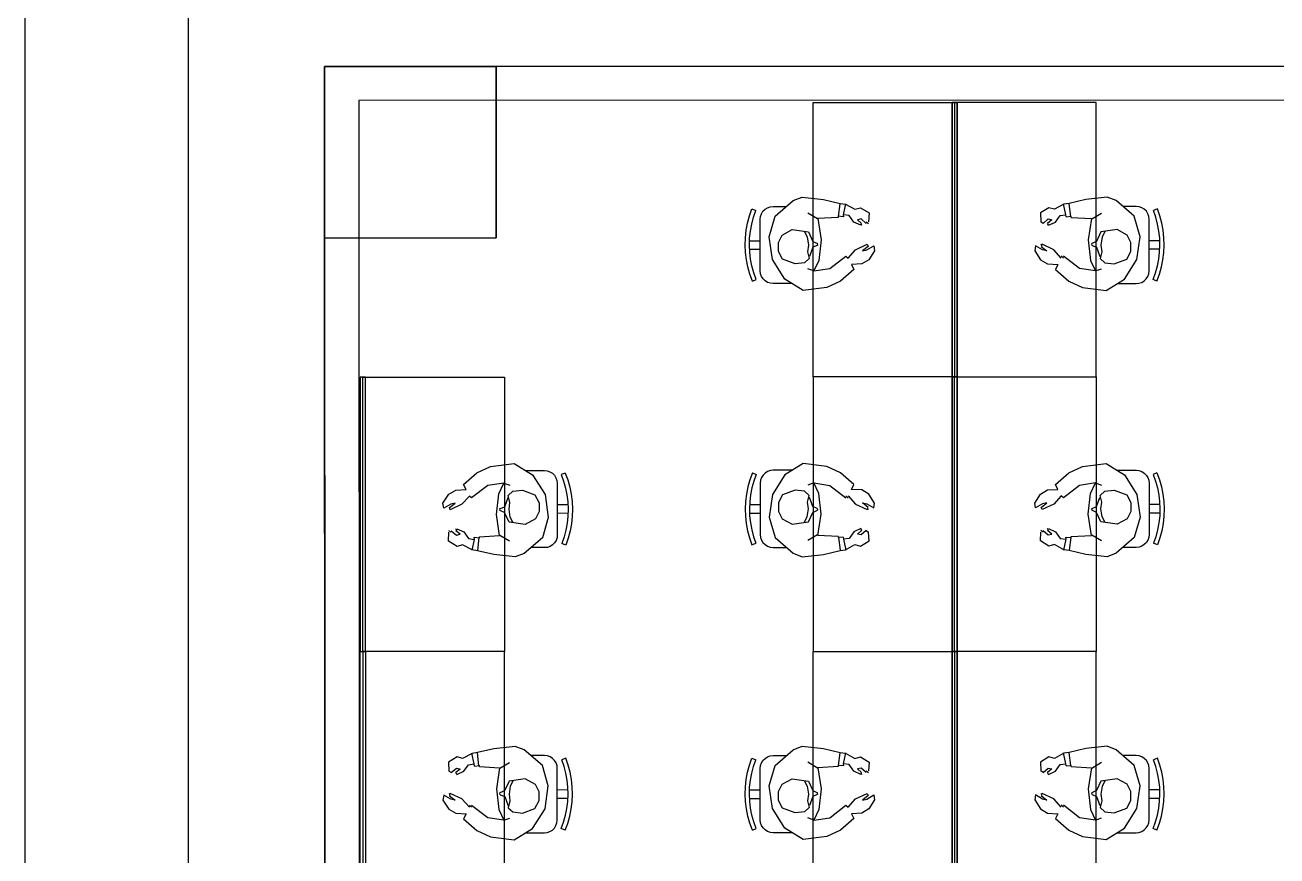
# Model space of a CAD drawing. Extents: x 0 to 23.4, y 0 to 16.5.
# Drawn here: x 0.188 to 2.102, y 11.863 to 13.134 of the extents above; entities that cross this region are included whole.
import ezdxf

# ---------------------------------------------------------------- set-up
doc = ezdxf.new("R2010")
doc.units = 0
doc.layers.get('0').update_dxf_attribs({"linetype": 'CONTINUOUS'})

msp = doc.modelspace()

# ---------------------------------------------------------------- linework, layer by layer
at = {"color": 0}
for points in [[(0.18755, 16.3479), (23.1772, 16.3479), (23.1772, 0.20622), (0.18755, 0.20622), (0.18755, 16.3479)], [(0.43766, 16.0978), (22.9271, 16.0978), (22.9271, 0.45627), (0.43766, 0.45627), (0.43766, 16.0978)], [(0.90799, 13.0709), (0.90809, 12.8085), (0.64562, 12.8083), (0.64551, 13.0708), (0.90799, 13.0709)], [(0.90799, 13.0709), (0.90809, 12.8085), (0.64562, 12.8083), (0.64551, 13.0708), (0.90799, 13.0709)], [(0.64551, 13.0708), (0.64562, 12.8083), (0.90809, 12.8085), (0.90799, 13.0709), (0.64551, 13.0708)], [(1.61307, 13.0158), (1.61307, 12.5959), (1.60519, 12.5959), (1.60519, 13.0158), (1.61307, 13.0158)], [(1.60519, 13.0158), (1.60519, 12.5959), (1.61307, 12.5959), (1.61307, 13.0158), (1.60519, 13.0158)], [(0.70806, 12.1758), (0.70806, 12.5957), (0.7002, 12.5957), (0.7002, 12.1758), (0.70806, 12.1758)], [(1.61307, 12.1759), (1.61307, 12.5959), (1.60519, 12.5959), (1.60519, 12.1759), (1.61307, 12.1759)], [(1.60519, 12.1759), (1.60519, 12.5959), (1.61307, 12.5959), (1.61307, 12.1759), (1.60519, 12.1759)], [(0.70806, 12.1758), (0.70806, 11.7559), (0.7002, 11.7559), (0.7002, 12.1758), (0.70806, 12.1758)], [(1.61307, 12.1759), (1.61307, 11.756), (1.60519, 11.756), (1.60519, 12.1759), (1.61307, 12.1759)], [(1.60519, 12.1759), (1.60519, 11.756), (1.61307, 11.756), (1.61307, 12.1759), (1.60519, 12.1759)]]:
    msp.add_lwpolyline(points, close=True, dxfattribs=at)
for points in [[(0.43766, 0.45627), (0.43766, 16.0978)], [(0.43766, 0.45627), (0.43766, 16.0978)], [(18.7535, 3.89535), (18.7494, 13.0786), (0.64551, 13.0708), (0.64947, 3.88758), (8.79889, 3.89106)], [(17.0065, 3.89464), (0.64947, 3.88758), (0.64551, 13.0708), (18.7494, 13.0786), (18.7535, 3.89535), (17.2431, 3.89469)], [(0.90799, 13.0707), (2.89735, 13.0715)], [(18.7013, 3.89535), (18.6972, 13.0263), (0.69781, 13.0186), (0.70171, 3.93983), (8.79883, 3.94336)], [(1.39258, 12.5959), (1.39258, 13.0158)], [(1.39258, 13.0158), (1.6091, 13.0158)], [(1.82563, 13.0158), (1.6091, 13.0158)], [(1.6091, 13.0158), (1.6091, 12.5959)], [(1.6091, 13.0158), (1.6091, 12.5959)], [(1.82563, 12.5959), (1.82563, 13.0158)], [(1.33442, 12.8416), (1.3623, 12.8656)], [(1.3623, 12.8656), (1.37598, 12.8709)], [(1.37598, 12.8709), (1.40864, 12.8673)], [(1.40864, 12.8673), (1.43386, 12.8614)], [(1.80963, 12.8673), (1.7844, 12.8614)], [(1.84229, 12.8709), (1.80963, 12.8673)], [(1.85596, 12.8656), (1.84229, 12.8709)], [(1.88385, 12.8416), (1.85596, 12.8656)], [(1.29975, 12.7426), (1.29584, 12.7532), (1.29281, 12.7641), (1.29058, 12.7751), (1.28923, 12.7863), (1.28874, 12.7976), (1.28906, 12.8089), (1.29031, 12.8202), (1.29237, 12.8312), (1.29525, 12.8421), (1.29899, 12.8528)], [(1.30583, 12.7451), (1.30208, 12.7552), (1.29921, 12.7656), (1.29709, 12.7762), (1.29579, 12.7869), (1.2953, 12.7976), (1.29563, 12.8084), (1.29677, 12.8191), (1.29872, 12.8298), (1.30149, 12.8402), (1.30507, 12.8503)], [(1.29899, 12.8528), (1.30507, 12.8503)], [(1.31174, 12.837), (1.31223, 12.8414), (1.31364, 12.8455), (1.31597, 12.8493), (1.31912, 12.8524), (1.32281, 12.8548), (1.32699, 12.8562), (1.33138, 12.8567)], [(1.33138, 12.8567), (1.352, 12.8568)], [(1.39958, 12.8376), (1.38471, 12.8463)], [(1.43164, 12.8413), (1.43397, 12.8609)], [(1.43386, 12.8614), (1.44211, 12.8601)], [(1.43896, 12.844), (1.44249, 12.8608)], [(1.44211, 12.8601), (1.45665, 12.8523)], [(1.45665, 12.8523), (1.46511, 12.8548)], [(1.46511, 12.8548), (1.47814, 12.8467)], [(1.47814, 12.8467), (1.47754, 12.8333)], [(1.75315, 12.8548), (1.74013, 12.8467)], [(1.74013, 12.8467), (1.74072, 12.8333)], [(1.76161, 12.8523), (1.75315, 12.8548)], [(1.77615, 12.8601), (1.76161, 12.8523)], [(1.77929, 12.844), (1.77576, 12.8608)], [(1.7844, 12.8614), (1.77615, 12.8601)], [(1.78662, 12.8413), (1.78429, 12.8609)], [(1.81868, 12.8376), (1.83356, 12.8463)], [(1.88687, 12.8567), (1.86626, 12.8568)], [(1.90653, 12.837), (1.90603, 12.8414), (1.90462, 12.8455), (1.90224, 12.8493), (1.89914, 12.8524), (1.8954, 12.8548), (1.89128, 12.8562), (1.88687, 12.8567)], [(1.91243, 12.7451), (1.91612, 12.7552), (1.91906, 12.7656), (1.92117, 12.7762), (1.92247, 12.7869), (1.92296, 12.7976), (1.92264, 12.8084), (1.9215, 12.8191), (1.91954, 12.8298), (1.91678, 12.8402), (1.91319, 12.8503)], [(1.91928, 12.8528), (1.91319, 12.8503)], [(1.91851, 12.7426), (1.92242, 12.7532), (1.92546, 12.7641), (1.92768, 12.7751), (1.92904, 12.7863), (1.92953, 12.7976), (1.92919, 12.8089), (1.92796, 12.8202), (1.92589, 12.8312), (1.92301, 12.8421), (1.91928, 12.8528)], [(1.3119, 12.7583), (1.31174, 12.837)], [(1.32568, 12.8104), (1.33442, 12.8416)], [(1.43083, 12.84), (1.39996, 12.8382)], [(1.39996, 12.8382), (1.40479, 12.8058)], [(1.43083, 12.8416), (1.43099, 12.84)], [(1.43864, 12.8408), (1.43099, 12.8416)], [(1.43864, 12.844), (1.43896, 12.8408)], [(1.44769, 12.8428), (1.43896, 12.844)], [(1.45481, 12.8328), (1.44769, 12.8428)], [(1.4655, 12.8278), (1.45481, 12.8328)], [(1.46593, 12.8375), (1.46039, 12.8362)], [(1.46039, 12.8362), (1.4669, 12.8308)], [(1.4655, 12.8308), (1.4669, 12.8278)], [(1.47385, 12.8308), (1.46593, 12.8375)], [(1.47385, 12.8333), (1.47754, 12.8308)], [(1.74442, 12.8308), (1.74072, 12.8333)], [(1.74442, 12.8308), (1.75233, 12.8375)], [(1.75786, 12.8362), (1.75131, 12.8308)], [(1.75276, 12.8278), (1.75131, 12.8308)], [(1.75233, 12.8375), (1.75786, 12.8362)], [(1.75276, 12.8278), (1.76346, 12.8328)], [(1.76346, 12.8328), (1.77056, 12.8428)], [(1.77056, 12.8428), (1.77929, 12.844)], [(1.77962, 12.8408), (1.77929, 12.844)], [(1.77962, 12.8408), (1.78728, 12.8416)], [(1.78743, 12.84), (1.78728, 12.8416)], [(1.78743, 12.84), (1.81831, 12.8382)], [(1.81831, 12.8382), (1.81347, 12.8058)], [(1.89258, 12.8104), (1.88385, 12.8416)], [(1.90636, 12.7583), (1.90653, 12.837)], [(0.64681, 10.0969), (0.64562, 12.8081)], [(1.33057, 12.7754), (1.32568, 12.8104)], [(1.33968, 12.8015), (1.34532, 12.8129)], [(1.34532, 12.8129), (1.36084, 12.8212)], [(1.36084, 12.8212), (1.38563, 12.8177)], [(1.37972, 12.8176), (1.38373, 12.81)], [(1.38373, 12.81), (1.38542, 12.7977)], [(1.38563, 12.8177), (1.39247, 12.803)], [(1.83257, 12.8177), (1.82579, 12.803)], [(1.85742, 12.8212), (1.83257, 12.8177)], [(1.83453, 12.81), (1.83279, 12.7977)], [(1.83854, 12.8176), (1.83453, 12.81)], [(1.87294, 12.8129), (1.85742, 12.8212)], [(1.87858, 12.8015), (1.87294, 12.8129)], [(1.88769, 12.7754), (1.89258, 12.8104)], [(1.2953, 12.8042), (1.31179, 12.8043)], [(1.2953, 12.7911), (1.31179, 12.7911)], [(1.33968, 12.788), (1.33968, 12.8015)], [(1.38542, 12.7977), (1.38412, 12.7874)], [(1.39208, 12.7943), (1.38699, 12.7801)], [(1.39908, 12.7969), (1.39208, 12.7943)], [(1.39247, 12.803), (1.39947, 12.7998)], [(1.39908, 12.7998), (1.39947, 12.7969)], [(1.40479, 12.8058), (1.40142, 12.7742)], [(1.44629, 12.7777), (1.45768, 12.7904)], [(1.45768, 12.7904), (1.47537, 12.7988)], [(1.47672, 12.7954), (1.4681, 12.7886)], [(1.4681, 12.7886), (1.47472, 12.7902)], [(1.47472, 12.7902), (1.48551, 12.7963)], [(1.47537, 12.7988), (1.47672, 12.7954)], [(1.48671, 12.7888), (1.47775, 12.7751)], [(1.48551, 12.7963), (1.48671, 12.7888)], [(1.73275, 12.7963), (1.73156, 12.7888)], [(1.73156, 12.7888), (1.7405, 12.7751)], [(1.74354, 12.7902), (1.73275, 12.7963)], [(1.74289, 12.7954), (1.74154, 12.7988)], [(1.74154, 12.7954), (1.75011, 12.7886)], [(1.76058, 12.7904), (1.74289, 12.7988)], [(1.75011, 12.7886), (1.74354, 12.7902)], [(1.77197, 12.7777), (1.76058, 12.7904)], [(1.81347, 12.8058), (1.81685, 12.7742)], [(1.82579, 12.803), (1.81879, 12.7998)], [(1.81917, 12.7969), (1.81879, 12.7998)], [(1.81917, 12.7969), (1.82617, 12.7943)], [(1.82617, 12.7943), (1.83128, 12.7801)], [(1.83279, 12.7977), (1.8341, 12.7874)], [(1.87858, 12.788), (1.87858, 12.8015)], [(1.92296, 12.7911), (1.90642, 12.7911)], [(1.92296, 12.8042), (1.90647, 12.8043)], [(1.34966, 12.7455), (1.33057, 12.7754)], [(1.34592, 12.7762), (1.33968, 12.788)], [(1.36507, 12.7689), (1.34592, 12.7762)], [(1.37961, 12.7706), (1.36507, 12.7689)], [(1.38683, 12.777), (1.37961, 12.7706)], [(1.38412, 12.7874), (1.38683, 12.777)], [(1.40142, 12.7742), (1.39372, 12.7581)], [(1.41813, 12.7617), (1.44293, 12.7807)], [(1.44293, 12.7807), (1.44629, 12.7777)], [(1.47775, 12.7751), (1.46696, 12.7687)], [(1.7405, 12.7751), (1.75131, 12.7687)], [(1.77533, 12.7777), (1.77197, 12.7807)], [(1.80012, 12.7617), (1.77533, 12.7807)], [(1.81685, 12.7742), (1.82454, 12.7581)], [(1.8341, 12.7874), (1.83143, 12.777)], [(1.83143, 12.777), (1.83865, 12.7706)], [(1.83865, 12.7706), (1.85319, 12.7689)], [(1.85319, 12.7689), (1.87235, 12.7762)], [(1.8686, 12.7455), (1.88769, 12.7754)], [(1.87235, 12.7762), (1.87858, 12.788)], [(1.3316, 12.7386), (1.32726, 12.7391), (1.32308, 12.7406), (1.31934, 12.7429), (1.31619, 12.746), (1.31386, 12.7497), (1.31239, 12.7538), (1.3119, 12.7583)], [(1.39372, 12.7581), (1.38449, 12.7612)], [(1.39372, 12.7581), (1.41813, 12.7617)], [(1.45514, 12.7601), (1.43463, 12.7425)], [(1.46696, 12.7687), (1.45122, 12.7677)], [(1.45122, 12.7677), (1.45514, 12.7601)], [(1.75131, 12.7687), (1.76704, 12.7677)], [(1.76704, 12.7677), (1.76313, 12.7601)], [(1.76313, 12.7601), (1.78364, 12.7425)], [(1.82454, 12.7581), (1.80012, 12.7617)], [(1.82454, 12.7581), (1.83376, 12.7612)], [(1.88667, 12.7386), (1.891, 12.7391), (1.89518, 12.7406), (1.89893, 12.7429), (1.90207, 12.746), (1.9044, 12.7497), (1.90588, 12.7538), (1.90636, 12.7583)], [(1.29975, 12.7426), (1.30583, 12.7451)], [(1.36057, 12.7387), (1.3316, 12.7386)], [(1.3776, 12.7281), (1.34966, 12.7455)], [(1.41374, 12.7328), (1.3776, 12.7281)], [(1.43463, 12.7425), (1.41374, 12.7328)], [(1.78364, 12.7425), (1.80447, 12.7328)], [(1.80447, 12.7328), (1.84065, 12.7281)], [(1.84065, 12.7281), (1.8686, 12.7455)], [(1.85764, 12.7387), (1.88667, 12.7386)], [(1.91851, 12.7426), (1.91243, 12.7451)], [(0.70416, 12.1758), (0.70416, 12.5957)], [(0.70416, 12.5957), (0.92068, 12.5957)], [(0.70806, 12.5957), (0.70416, 12.5957)], [(0.92068, 12.5957), (0.92068, 12.1758)], [(1.39258, 12.5959), (1.39258, 12.1759)], [(1.6091, 12.5959), (1.39258, 12.5959)], [(1.6091, 12.5959), (1.39258, 12.5959)], [(1.60519, 12.5959), (1.6091, 12.5959)], [(1.60519, 12.5959), (1.6091, 12.5959)], [(1.6091, 12.1759), (1.6091, 12.5959)], [(1.6091, 12.5959), (1.82563, 12.5959)], [(1.61307, 12.5959), (1.6091, 12.5959)], [(1.6091, 12.1759), (1.6091, 12.5959)], [(1.6091, 12.5959), (1.82563, 12.5959)], [(1.61307, 12.5959), (1.6091, 12.5959)], [(1.82563, 12.5959), (1.82563, 12.1759)], [(0.89952, 12.4588), (0.93571, 12.4635)], [(0.93571, 12.4635), (0.9636, 12.4461)], [(1.3776, 12.4637), (1.34966, 12.4463)], [(1.41374, 12.459), (1.3776, 12.4637)], [(1.80447, 12.459), (1.84065, 12.4637)], [(1.84065, 12.4637), (1.8686, 12.4463)], [(0.85813, 12.4315), (0.87864, 12.4491)], [(0.87864, 12.4491), (0.89952, 12.4588)], [(0.95269, 12.4529), (0.98166, 12.453)], [(0.9636, 12.4461), (0.98269, 12.4161)], [(0.98166, 12.453), (0.98606, 12.4525), (0.99018, 12.451), (0.99392, 12.4487), (0.99707, 12.4456), (0.9994, 12.4418), (1.00087, 12.4377), (1.00136, 12.4333)], [(1.01351, 12.4489), (1.00749, 12.4465)], [(1.00749, 12.4465), (1.01118, 12.4364), (1.01405, 12.4259), (1.01617, 12.4154), (1.01747, 12.4047), (1.01796, 12.3939), (1.01763, 12.3831), (1.01649, 12.3724), (1.01454, 12.3618), (1.01177, 12.3514), (1.00819, 12.3413)], [(1.01351, 12.4489), (1.01742, 12.4384), (1.02045, 12.4275), (1.02268, 12.4164), (1.02403, 12.4052), (1.02452, 12.3939), (1.0242, 12.3827), (1.02295, 12.3714), (1.02094, 12.3603), (1.01801, 12.3494), (1.01432, 12.3388)], [(1.29975, 12.4492), (1.29584, 12.4385), (1.29281, 12.4277), (1.29058, 12.4166), (1.28923, 12.4054), (1.28874, 12.3942), (1.28906, 12.3829), (1.29031, 12.3716), (1.29237, 12.3606), (1.29525, 12.3497), (1.29899, 12.339)], [(1.30583, 12.4467), (1.30208, 12.4366), (1.29921, 12.4262), (1.29709, 12.4156), (1.29579, 12.4049), (1.2953, 12.3942), (1.29563, 12.3834), (1.29677, 12.3727), (1.29872, 12.362), (1.30149, 12.3516), (1.30507, 12.3415)], [(1.29975, 12.4492), (1.30583, 12.4467)], [(1.3316, 12.4532), (1.32726, 12.4527), (1.32308, 12.4512), (1.31934, 12.4489), (1.31619, 12.4458), (1.31386, 12.4421), (1.31239, 12.4379), (1.3119, 12.4335)], [(1.34966, 12.4463), (1.33057, 12.4163)], [(1.36057, 12.4531), (1.3316, 12.4532)], [(1.43463, 12.4493), (1.41374, 12.459)], [(1.45514, 12.4316), (1.43463, 12.4493)], [(1.76313, 12.4316), (1.78364, 12.4493)], [(1.78364, 12.4493), (1.80447, 12.459)], [(1.85764, 12.4531), (1.88667, 12.4532)], [(1.8686, 12.4463), (1.88769, 12.4163)], [(1.88667, 12.4532), (1.891, 12.4527), (1.89518, 12.4512), (1.89893, 12.4489), (1.90207, 12.4458), (1.9044, 12.4421), (1.90588, 12.4379), (1.90636, 12.4335)], [(1.91851, 12.4492), (1.91243, 12.4467)], [(1.91243, 12.4467), (1.91612, 12.4366), (1.91906, 12.4262), (1.92117, 12.4156), (1.92247, 12.4049), (1.92296, 12.3942), (1.92264, 12.3834), (1.9215, 12.3727), (1.91954, 12.362), (1.91678, 12.3516), (1.91319, 12.3415)], [(1.91851, 12.4492), (1.92242, 12.4385), (1.92546, 12.4277), (1.92768, 12.4166), (1.92904, 12.4054), (1.92953, 12.3942), (1.92919, 12.3829), (1.92796, 12.3716), (1.92589, 12.3606), (1.92301, 12.3497), (1.91928, 12.339)], [(0.86203, 12.4238), (0.85813, 12.4315)], [(0.89513, 12.4299), (0.87033, 12.4109)], [(0.91954, 12.4335), (0.89513, 12.4299)], [(0.91184, 12.4173), (0.91954, 12.4335)], [(0.91954, 12.4335), (0.92876, 12.4303)], [(1.00136, 12.4333), (1.00152, 12.3546)], [(1.3119, 12.4335), (1.31174, 12.3548)], [(1.39372, 12.4337), (1.38449, 12.4306)], [(1.39372, 12.4337), (1.41813, 12.4301)], [(1.40142, 12.4175), (1.39372, 12.4337)], [(1.41813, 12.4301), (1.44293, 12.4111)], [(1.45122, 12.424), (1.45514, 12.4316)], [(1.76704, 12.424), (1.76313, 12.4316)], [(1.80012, 12.4301), (1.77533, 12.4111)], [(1.82454, 12.4337), (1.80012, 12.4301)], [(1.81685, 12.4175), (1.82454, 12.4337)], [(1.82454, 12.4337), (1.83376, 12.4306)], [(1.90636, 12.4335), (1.90653, 12.3548)], [(0.82655, 12.4027), (0.8355, 12.4165)], [(0.8355, 12.4165), (0.8463, 12.4229)], [(0.8463, 12.4229), (0.86203, 12.4238)], [(0.86697, 12.4138), (0.85558, 12.4012)], [(0.87033, 12.4109), (0.86697, 12.4138)], [(0.90848, 12.3857), (0.91184, 12.4173)], [(0.92117, 12.3973), (0.92627, 12.4115)], [(0.92643, 12.4146), (0.93365, 12.421)], [(0.92914, 12.4041), (0.92643, 12.4146)], [(0.93365, 12.421), (0.94819, 12.4226)], [(0.94819, 12.4226), (0.96734, 12.4154)], [(0.96734, 12.4154), (0.97358, 12.4035)], [(0.98269, 12.4161), (0.98758, 12.3811)], [(1.33057, 12.4163), (1.32568, 12.3813)], [(1.34592, 12.4156), (1.33968, 12.4037)], [(1.36507, 12.4228), (1.34592, 12.4156)], [(1.37961, 12.4212), (1.36507, 12.4228)], [(1.38683, 12.4148), (1.37961, 12.4212)], [(1.38412, 12.4043), (1.38683, 12.4148)], [(1.39208, 12.3975), (1.38699, 12.4117)], [(1.40479, 12.3859), (1.40142, 12.4175)], [(1.44293, 12.4141), (1.44629, 12.4111)], [(1.44629, 12.4141), (1.45768, 12.4013)], [(1.46696, 12.4231), (1.45122, 12.424)], [(1.47775, 12.4167), (1.46696, 12.4231)], [(1.48671, 12.4029), (1.47775, 12.4167)], [(1.73156, 12.4029), (1.7405, 12.4167)], [(1.7405, 12.4167), (1.75131, 12.4231)], [(1.75131, 12.4231), (1.76704, 12.424)], [(1.77197, 12.4141), (1.76058, 12.4013)], [(1.77533, 12.4111), (1.77197, 12.4141)], [(1.81347, 12.3859), (1.81685, 12.4175)], [(1.82617, 12.3975), (1.83128, 12.4117)], [(1.83143, 12.4148), (1.83865, 12.4212)], [(1.8341, 12.4043), (1.83143, 12.4148)], [(1.83865, 12.4212), (1.85319, 12.4228)], [(1.85319, 12.4228), (1.87235, 12.4156)], [(1.87235, 12.4156), (1.87858, 12.4037)], [(1.88769, 12.4163), (1.89258, 12.3813)], [(0.82775, 12.3952), (0.82655, 12.4027)], [(0.83854, 12.4014), (0.82775, 12.3952)], [(0.83654, 12.3962), (0.84516, 12.4029)], [(0.83789, 12.3928), (0.83654, 12.3962)], [(0.85558, 12.4012), (0.83789, 12.3928)], [(0.84516, 12.4029), (0.83854, 12.4014)], [(0.91417, 12.3918), (0.91379, 12.3946)], [(0.92079, 12.3886), (0.91379, 12.3918)], [(0.91417, 12.3946), (0.92117, 12.3973)], [(0.92763, 12.3739), (0.92079, 12.3886)], [(0.92784, 12.3939), (0.92914, 12.4041)], [(0.92958, 12.3816), (0.92784, 12.3939)], [(0.97358, 12.3901), (0.96794, 12.3787)], [(0.97358, 12.4035), (0.97358, 12.3901)], [(1.01796, 12.4005), (1.00147, 12.4004)], [(1.01801, 12.3874), (1.00147, 12.3873)], [(1.2953, 12.4007), (1.31179, 12.4007)], [(1.2953, 12.3876), (1.31179, 12.3875)], [(1.33968, 12.4037), (1.33968, 12.3903)], [(1.33968, 12.3903), (1.34532, 12.3788)], [(1.38373, 12.3818), (1.38542, 12.3941)], [(1.38542, 12.3941), (1.38412, 12.4043)], [(1.38563, 12.3741), (1.39247, 12.3888)], [(1.39908, 12.3948), (1.39208, 12.3975)], [(1.39247, 12.3888), (1.39947, 12.392)], [(1.39908, 12.3948), (1.39947, 12.392)], [(1.45768, 12.4013), (1.47537, 12.393)], [(1.4681, 12.4032), (1.47472, 12.4016)], [(1.47672, 12.3964), (1.4681, 12.4032)], [(1.47472, 12.4016), (1.48551, 12.3955)], [(1.47537, 12.3964), (1.47672, 12.393)], [(1.48551, 12.3955), (1.48671, 12.4029)], [(1.73275, 12.3955), (1.73156, 12.4029)], [(1.74354, 12.4016), (1.73275, 12.3955)], [(1.74154, 12.3964), (1.75011, 12.4032)], [(1.74289, 12.393), (1.74154, 12.3964)], [(1.76058, 12.4013), (1.74289, 12.393)], [(1.75011, 12.4032), (1.74354, 12.4016)], [(1.81917, 12.392), (1.81879, 12.3948)], [(1.82579, 12.3888), (1.81879, 12.392)], [(1.81917, 12.3948), (1.82617, 12.3975)], [(1.83257, 12.3741), (1.82579, 12.3888)], [(1.83279, 12.3941), (1.8341, 12.4043)], [(1.83453, 12.3818), (1.83279, 12.3941)], [(1.87858, 12.3903), (1.87294, 12.3788)], [(1.87858, 12.4037), (1.87858, 12.3903)], [(1.92296, 12.4007), (1.90642, 12.4007)], [(1.92296, 12.3876), (1.90647, 12.3875)], [(0.9133, 12.3533), (0.90848, 12.3857)], [(0.95242, 12.3704), (0.92763, 12.3739)], [(0.93354, 12.374), (0.92958, 12.3816)], [(0.96794, 12.3787), (0.95242, 12.3704)], [(0.98758, 12.3811), (0.97884, 12.3499)], [(1.32568, 12.3813), (1.33442, 12.3501)], [(1.34532, 12.3788), (1.36084, 12.3706)], [(1.36084, 12.3706), (1.38563, 12.3741)], [(1.37972, 12.3742), (1.38373, 12.3818)], [(1.39996, 12.3536), (1.40479, 12.3859)], [(1.81831, 12.3536), (1.81347, 12.3859)], [(1.85742, 12.3706), (1.83257, 12.3741)], [(1.83854, 12.3742), (1.83453, 12.3818)], [(1.87294, 12.3788), (1.85742, 12.3706)], [(1.89258, 12.3813), (1.88385, 12.3501)], [(0.83512, 12.3449), (0.83578, 12.3583)], [(0.83941, 12.3583), (0.83578, 12.3607)], [(0.83941, 12.3607), (0.84733, 12.3541)], [(0.84776, 12.3607), (0.84635, 12.3637)], [(0.85286, 12.3554), (0.84635, 12.3607)], [(0.84733, 12.3541), (0.85286, 12.3554)], [(0.84776, 12.3637), (0.85845, 12.3588)], [(0.85845, 12.3588), (0.86556, 12.3487)], [(0.86556, 12.3487), (0.87429, 12.3475)], [(0.87462, 12.3475), (0.87429, 12.3508)], [(0.87462, 12.3508), (0.88227, 12.3499)], [(0.88162, 12.3503), (0.87929, 12.3307)], [(0.88243, 12.3499), (0.88227, 12.3516)], [(0.88243, 12.3516), (0.9133, 12.3533)], [(0.91368, 12.354), (0.92855, 12.3453)], [(0.97884, 12.3499), (0.95096, 12.326)], [(1.00152, 12.3546), (1.00103, 12.3502), (0.99962, 12.346), (0.99729, 12.3423), (0.99414, 12.3392), (0.99045, 12.3368), (0.98627, 12.3353), (0.98188, 12.3348)], [(1.31174, 12.3548), (1.31223, 12.3504), (1.31364, 12.3462), (1.31597, 12.3425), (1.31912, 12.3394), (1.32281, 12.337), (1.32699, 12.3356), (1.33138, 12.3351)], [(1.33442, 12.3501), (1.3623, 12.3262)], [(1.39958, 12.3542), (1.38471, 12.3455)], [(1.43083, 12.3518), (1.39996, 12.3536)], [(1.43083, 12.3518), (1.43099, 12.3502)], [(1.43864, 12.351), (1.43099, 12.3502)], [(1.43164, 12.3505), (1.43397, 12.3308)], [(1.43864, 12.351), (1.43896, 12.3478)], [(1.44769, 12.3489), (1.43896, 12.3478)], [(1.45481, 12.359), (1.44769, 12.3489)], [(1.4655, 12.3639), (1.45481, 12.359)], [(1.46039, 12.3556), (1.4669, 12.3609)], [(1.46593, 12.3543), (1.46039, 12.3556)], [(1.4655, 12.3639), (1.4669, 12.3609)], [(1.47385, 12.3609), (1.46593, 12.3543)], [(1.47385, 12.3609), (1.47754, 12.3585)], [(1.47814, 12.3451), (1.47754, 12.3585)], [(1.74013, 12.3451), (1.74072, 12.3585)], [(1.74442, 12.3585), (1.74072, 12.3609)], [(1.74442, 12.3609), (1.75233, 12.3543)], [(1.75276, 12.3609), (1.75131, 12.3639)], [(1.75786, 12.3556), (1.75131, 12.3609)], [(1.75233, 12.3543), (1.75786, 12.3556)], [(1.75276, 12.3639), (1.76346, 12.359)], [(1.76346, 12.359), (1.77056, 12.3489)], [(1.77056, 12.3489), (1.77929, 12.3478)], [(1.77962, 12.3478), (1.77929, 12.351)], [(1.77962, 12.351), (1.78728, 12.3502)], [(1.78662, 12.3505), (1.78429, 12.3308)], [(1.78743, 12.3502), (1.78728, 12.3518)], [(1.78743, 12.3518), (1.81831, 12.3536)], [(1.81868, 12.3542), (1.83356, 12.3455)], [(1.88385, 12.3501), (1.85596, 12.3262)], [(1.90653, 12.3548), (1.90603, 12.3504), (1.90462, 12.3462), (1.90224, 12.3425), (1.89914, 12.3394), (1.8954, 12.337), (1.89128, 12.3356), (1.88687, 12.3351)], [(0.84814, 12.3367), (0.83512, 12.3449)], [(0.85661, 12.3393), (0.84814, 12.3367)], [(0.87115, 12.3314), (0.85661, 12.3393)], [(0.87429, 12.3475), (0.87077, 12.3308)], [(0.87939, 12.3301), (0.87115, 12.3314)], [(0.90462, 12.3243), (0.87939, 12.3301)], [(0.98188, 12.3348), (0.96126, 12.3348)], [(1.01432, 12.3388), (1.00819, 12.3413)], [(1.29899, 12.339), (1.30507, 12.3415)], [(1.33138, 12.3351), (1.352, 12.335)], [(1.40864, 12.3245), (1.43386, 12.3303)], [(1.43386, 12.3303), (1.44211, 12.3317)], [(1.43896, 12.3478), (1.44249, 12.331)], [(1.44211, 12.3317), (1.45665, 12.3394)], [(1.45665, 12.3394), (1.46511, 12.337)], [(1.46511, 12.337), (1.47814, 12.3451)], [(1.75315, 12.337), (1.74013, 12.3451)], [(1.76161, 12.3394), (1.75315, 12.337)], [(1.77615, 12.3317), (1.76161, 12.3394)], [(1.77929, 12.3478), (1.77576, 12.331)], [(1.7844, 12.3303), (1.77615, 12.3317)], [(1.80963, 12.3245), (1.7844, 12.3303)], [(1.88687, 12.3351), (1.86626, 12.335)], [(1.91928, 12.339), (1.91319, 12.3415)], [(0.93728, 12.3207), (0.90462, 12.3243)], [(0.95096, 12.326), (0.93728, 12.3207)], [(1.3623, 12.3262), (1.37598, 12.3209)], [(1.37598, 12.3209), (1.40864, 12.3245)], [(1.84229, 12.3209), (1.80963, 12.3245)], [(1.85596, 12.3262), (1.84229, 12.3209)], [(0.92068, 12.1758), (0.70416, 12.1758)], [(0.70416, 12.1758), (0.70416, 11.7559)], [(0.92068, 12.1758), (0.70416, 12.1758)], [(0.92068, 11.7559), (0.92068, 12.1758)], [(1.39258, 11.756), (1.39258, 12.1759)], [(1.39258, 12.1759), (1.6091, 12.1759)], [(1.39258, 12.1759), (1.6091, 12.1759)], [(1.82563, 12.1759), (1.6091, 12.1759)], [(1.6091, 12.1759), (1.6091, 11.756)], [(1.82563, 12.1759), (1.6091, 12.1759)], [(1.6091, 12.1759), (1.6091, 11.756)], [(1.82563, 11.756), (1.82563, 12.1759)], [(0.90462, 12.0272), (0.87939, 12.0214)], [(0.93728, 12.0308), (0.90462, 12.0272)], [(0.95096, 12.0256), (0.93728, 12.0308)], [(0.97884, 12.0016), (0.95096, 12.0256)], [(1.33442, 12.0018), (1.3623, 12.0258)], [(1.3623, 12.0258), (1.37598, 12.031)], [(1.37598, 12.031), (1.40864, 12.0275)], [(1.40864, 12.0275), (1.43386, 12.0216)], [(1.80963, 12.0275), (1.7844, 12.0216)], [(1.84229, 12.031), (1.80963, 12.0275)], [(1.85596, 12.0258), (1.84229, 12.031)], [(1.88385, 12.0018), (1.85596, 12.0258)], [(0.84814, 12.0148), (0.83512, 12.0066)], [(0.83512, 12.0066), (0.83578, 11.9932)], [(0.85661, 12.0123), (0.84814, 12.0148)], [(0.87115, 12.0201), (0.85661, 12.0123)], [(0.86556, 12.0028), (0.87429, 12.004)], [(0.87429, 12.004), (0.87077, 12.0207)], [(0.87939, 12.0214), (0.87115, 12.0201)], [(0.87462, 12.0007), (0.87429, 12.004)], [(0.88162, 12.0012), (0.87929, 12.0209)], [(0.91368, 11.9975), (0.92855, 12.0062)], [(0.98188, 12.0167), (0.96126, 12.0167)], [(1.00152, 11.9969), (1.00103, 12.0013), (0.99962, 12.0055), (0.99729, 12.0092), (0.99414, 12.0123), (0.99045, 12.0147), (0.98627, 12.0162), (0.98188, 12.0167)], [(1.00749, 11.9051), (1.01118, 11.9152), (1.01405, 11.9256), (1.01617, 11.9361), (1.01747, 11.9468), (1.01796, 11.9576), (1.01763, 11.9684), (1.01649, 11.9791), (1.01454, 11.9897), (1.01177, 12.0001), (1.00819, 12.0102)], [(1.01432, 12.0128), (1.00819, 12.0102)], [(1.01351, 11.9026), (1.01742, 11.9131), (1.02045, 11.924), (1.02268, 11.9351), (1.02403, 11.9463), (1.02452, 11.9576), (1.0242, 11.9689), (1.02295, 11.9801), (1.02094, 11.9912), (1.01801, 12.0021), (1.01432, 12.0128)], [(1.29975, 11.9028), (1.29584, 11.9134), (1.29281, 11.9242), (1.29058, 11.9353), (1.28923, 11.9465), (1.28874, 11.9578), (1.28906, 11.9691), (1.29031, 11.9803), (1.29237, 11.9914), (1.29525, 12.0023), (1.29899, 12.0129)], [(1.30583, 11.9052), (1.30208, 11.9154), (1.29921, 11.9257), (1.29709, 11.9363), (1.29579, 11.947), (1.2953, 11.9578), (1.29563, 11.9686), (1.29677, 11.9793), (1.29872, 11.9899), (1.30149, 12.0003), (1.30507, 12.0105)], [(1.29899, 12.0129), (1.30507, 12.0105)], [(1.31174, 11.9971), (1.31223, 12.0015), (1.31364, 12.0057), (1.31597, 12.0094), (1.31912, 12.0125), (1.32281, 12.0149), (1.32699, 12.0163), (1.33138, 12.0169)], [(1.33138, 12.0169), (1.352, 12.0169)], [(1.39958, 11.9977), (1.38471, 12.0065)], [(1.43164, 12.0014), (1.43397, 12.0211)], [(1.43386, 12.0216), (1.44211, 12.0203)], [(1.43864, 12.0042), (1.43896, 12.0009)], [(1.43896, 12.0042), (1.44249, 12.0209)], [(1.44769, 12.003), (1.43896, 12.0042)], [(1.44211, 12.0203), (1.45665, 12.0125)], [(1.45665, 12.0125), (1.46511, 12.015)], [(1.46511, 12.015), (1.47814, 12.0068)], [(1.47814, 12.0068), (1.47754, 11.9934)], [(1.75315, 12.015), (1.74013, 12.0068)], [(1.74013, 12.0068), (1.74072, 11.9934)], [(1.76161, 12.0125), (1.75315, 12.015)], [(1.77615, 12.0203), (1.76161, 12.0125)], [(1.77056, 12.003), (1.77929, 12.0042)], [(1.77929, 12.0042), (1.77576, 12.0209)], [(1.7844, 12.0216), (1.77615, 12.0203)], [(1.77962, 12.0009), (1.77929, 12.0042)], [(1.78662, 12.0014), (1.78429, 12.0211)], [(1.81868, 11.9977), (1.83356, 12.0065)], [(1.88687, 12.0169), (1.86626, 12.0169)], [(1.90653, 11.9971), (1.90603, 12.0015), (1.90462, 12.0057), (1.90224, 12.0094), (1.89914, 12.0125), (1.8954, 12.0149), (1.89128, 12.0163), (1.88687, 12.0169)], [(1.91243, 11.9052), (1.91612, 11.9154), (1.91906, 11.9257), (1.92117, 11.9363), (1.92247, 11.947), (1.92296, 11.9578), (1.92264, 11.9686), (1.9215, 11.9793), (1.91954, 11.9899), (1.91678, 12.0003), (1.91319, 12.0105)], [(1.91928, 12.0129), (1.91319, 12.0105)], [(1.91851, 11.9028), (1.92242, 11.9134), (1.92546, 11.9242), (1.92768, 11.9353), (1.92904, 11.9465), (1.92953, 11.9578), (1.92919, 11.9691), (1.92796, 11.9803), (1.92589, 11.9914), (1.92301, 12.0023), (1.91928, 12.0129)], [(0.83941, 11.9908), (0.83578, 11.9932)], [(0.83941, 11.9908), (0.84733, 11.9974)], [(0.85286, 11.9962), (0.84635, 11.9908)], [(0.84776, 11.9878), (0.84635, 11.9908)], [(0.84733, 11.9974), (0.85286, 11.9962)], [(0.84776, 11.9878), (0.85845, 11.9927)], [(0.85845, 11.9927), (0.86556, 12.0028)], [(0.87462, 12.0007), (0.88227, 12.0016)], [(0.88243, 11.9999), (0.88227, 12.0016)], [(0.88243, 11.9999), (0.9133, 11.9982)], [(0.9133, 11.9982), (0.90848, 11.9658)], [(0.98758, 11.9704), (0.97884, 12.0016)], [(1.00136, 11.9182), (1.00152, 11.9969)], [(1.3119, 11.9184), (1.31174, 11.9971)], [(1.32568, 11.9706), (1.33442, 12.0018)], [(1.43083, 12.0002), (1.39996, 11.9983)], [(1.39996, 11.9983), (1.40479, 11.966)], [(1.43083, 12.0018), (1.43099, 12.0002)], [(1.43864, 12.0009), (1.43099, 12.0018)], [(1.45481, 11.9929), (1.44769, 12.003)], [(1.4655, 11.988), (1.45481, 11.9929)], [(1.46593, 11.9976), (1.46039, 11.9964)], [(1.46039, 11.9964), (1.4669, 11.9909)], [(1.4655, 11.9909), (1.4669, 11.988)], [(1.47385, 11.9909), (1.46593, 11.9976)], [(1.47385, 11.9934), (1.47754, 11.9909)], [(1.74442, 11.9909), (1.74072, 11.9934)], [(1.74442, 11.9909), (1.75233, 11.9976)], [(1.75786, 11.9964), (1.75131, 11.9909)], [(1.75276, 11.988), (1.75131, 11.9909)], [(1.75233, 11.9976), (1.75786, 11.9964)], [(1.75276, 11.988), (1.76346, 11.9929)], [(1.76346, 11.9929), (1.77056, 12.003)], [(1.77962, 12.0009), (1.78728, 12.0018)], [(1.78743, 12.0002), (1.78728, 12.0018)], [(1.78743, 12.0002), (1.81831, 11.9983)], [(1.81831, 11.9983), (1.81347, 11.966)], [(1.89258, 11.9706), (1.88385, 12.0018)], [(1.90636, 11.9184), (1.90653, 11.9971)], [(0.90848, 11.9658), (0.91184, 11.9342)], [(0.92763, 11.9776), (0.92079, 11.9629)], [(0.95242, 11.9812), (0.92763, 11.9776)], [(0.92958, 11.9699), (0.92784, 11.9576)], [(0.93354, 11.9775), (0.92958, 11.9699)], [(0.96794, 11.9728), (0.95242, 11.9812)], [(0.97358, 11.9614), (0.96794, 11.9728)], [(0.98269, 11.9354), (0.98758, 11.9704)], [(1.33057, 11.9356), (1.32568, 11.9706)], [(1.33968, 11.9616), (1.34532, 11.973)], [(1.34532, 11.973), (1.36084, 11.9813)], [(1.36084, 11.9813), (1.38563, 11.9778)], [(1.37972, 11.9777), (1.38373, 11.9702)], [(1.38373, 11.9702), (1.38542, 11.9578)], [(1.38563, 11.9778), (1.39247, 11.9632)], [(1.40479, 11.966), (1.40142, 11.9344)], [(1.81347, 11.966), (1.81685, 11.9344)], [(1.83257, 11.9778), (1.82579, 11.9632)], [(1.85742, 11.9813), (1.83257, 11.9778)], [(1.83453, 11.9702), (1.83279, 11.9578)], [(1.83854, 11.9777), (1.83453, 11.9702)], [(1.87294, 11.973), (1.85742, 11.9813)], [(1.87858, 11.9616), (1.87294, 11.973)], [(1.88769, 11.9356), (1.89258, 11.9706)], [(0.82775, 11.9563), (0.82655, 11.9488)], [(0.82655, 11.9488), (0.8355, 11.935)], [(0.83854, 11.9501), (0.82775, 11.9563)], [(0.83789, 11.9553), (0.83654, 11.9587)], [(0.83654, 11.9553), (0.84516, 11.9486)], [(0.85558, 11.9504), (0.83789, 11.9587)], [(0.84516, 11.9486), (0.83854, 11.9501)], [(0.86697, 11.9377), (0.85558, 11.9504)], [(0.92079, 11.9629), (0.91379, 11.9597)], [(0.91417, 11.9569), (0.91379, 11.9597)], [(0.91417, 11.9569), (0.92117, 11.9542)], [(0.92117, 11.9542), (0.92627, 11.94)], [(0.92914, 11.9474), (0.92643, 11.937)], [(0.92784, 11.9576), (0.92914, 11.9474)], [(0.96734, 11.9361), (0.97358, 11.948)], [(0.97358, 11.948), (0.97358, 11.9614)], [(1.01801, 11.9641), (1.00147, 11.9642)], [(1.01796, 11.951), (1.00147, 11.9511)], [(1.2953, 11.9644), (1.31179, 11.9644)], [(1.2953, 11.9512), (1.31179, 11.9513)], [(1.33968, 11.9482), (1.33968, 11.9616)], [(1.34592, 11.9363), (1.33968, 11.9482)], [(1.38542, 11.9578), (1.38412, 11.9476)], [(1.38412, 11.9476), (1.38683, 11.9372)], [(1.39208, 11.9544), (1.38699, 11.9402)], [(1.39908, 11.9571), (1.39208, 11.9544)], [(1.39247, 11.9632), (1.39947, 11.96)], [(1.39908, 11.96), (1.39947, 11.9571)], [(1.44629, 11.9379), (1.45768, 11.9506)], [(1.45768, 11.9506), (1.47537, 11.9589)], [(1.47672, 11.9555), (1.4681, 11.9488)], [(1.4681, 11.9488), (1.47472, 11.9503)], [(1.47472, 11.9503), (1.48551, 11.9565)], [(1.47537, 11.9589), (1.47672, 11.9555)], [(1.48671, 11.949), (1.47775, 11.9352)], [(1.48551, 11.9565), (1.48671, 11.949)], [(1.73275, 11.9565), (1.73156, 11.949)], [(1.73156, 11.949), (1.7405, 11.9352)], [(1.74354, 11.9503), (1.73275, 11.9565)], [(1.74289, 11.9555), (1.74154, 11.9589)], [(1.74154, 11.9555), (1.75011, 11.9488)], [(1.76058, 11.9506), (1.74289, 11.9589)], [(1.75011, 11.9488), (1.74354, 11.9503)], [(1.77197, 11.9379), (1.76058, 11.9506)], [(1.82579, 11.9632), (1.81879, 11.96)], [(1.81917, 11.9571), (1.81879, 11.96)], [(1.81917, 11.9571), (1.82617, 11.9544)], [(1.82617, 11.9544), (1.83128, 11.9402)], [(1.8341, 11.9476), (1.83143, 11.9372)], [(1.83279, 11.9578), (1.8341, 11.9476)], [(1.87235, 11.9363), (1.87858, 11.9482)], [(1.87858, 11.9482), (1.87858, 11.9616)], [(1.92296, 11.9512), (1.90642, 11.9513)], [(1.92296, 11.9644), (1.90647, 11.9644)], [(0.8355, 11.935), (0.8463, 11.9287)], [(0.8463, 11.9287), (0.86203, 11.9277)], [(0.86203, 11.9277), (0.85813, 11.9201)], [(0.87033, 11.9377), (0.86697, 11.9406)], [(0.89513, 11.9216), (0.87033, 11.9406)], [(0.91184, 11.9342), (0.91954, 11.918)], [(0.92643, 11.937), (0.93365, 11.9305)], [(0.93365, 11.9305), (0.94819, 11.9289)], [(0.94819, 11.9289), (0.96734, 11.9361)], [(0.9636, 11.9054), (0.98269, 11.9354)], [(1.34966, 11.9057), (1.33057, 11.9356)], [(1.36507, 11.9291), (1.34592, 11.9363)], [(1.37961, 11.9307), (1.36507, 11.9291)], [(1.38683, 11.9372), (1.37961, 11.9307)], [(1.40142, 11.9344), (1.39372, 11.9182)], [(1.41813, 11.9218), (1.44293, 11.9408)], [(1.44293, 11.9408), (1.44629, 11.9379)], [(1.46696, 11.9288), (1.45122, 11.9278)], [(1.45122, 11.9278), (1.45514, 11.9203)], [(1.47775, 11.9352), (1.46696, 11.9288)], [(1.7405, 11.9352), (1.75131, 11.9288)], [(1.75131, 11.9288), (1.76704, 11.9278)], [(1.76704, 11.9278), (1.76313, 11.9203)], [(1.77533, 11.9379), (1.77197, 11.9408)], [(1.80012, 11.9218), (1.77533, 11.9408)], [(1.81685, 11.9344), (1.82454, 11.9182)], [(1.83143, 11.9372), (1.83865, 11.9307)], [(1.83865, 11.9307), (1.85319, 11.9291)], [(1.85319, 11.9291), (1.87235, 11.9363)], [(1.8686, 11.9057), (1.88769, 11.9356)], [(0.85813, 11.9201), (0.87864, 11.9024)], [(0.91954, 11.918), (0.89513, 11.9216)], [(0.91954, 11.918), (0.92876, 11.9212)], [(0.98166, 11.8985), (0.98606, 11.899), (0.99018, 11.9005), (0.99392, 11.9028), (0.99707, 11.9059), (0.9994, 11.9097), (1.00087, 11.9138), (1.00136, 11.9182)], [(1.3316, 11.8988), (1.32726, 11.8992), (1.32308, 11.9007), (1.31934, 11.903), (1.31619, 11.9061), (1.31386, 11.9099), (1.31239, 11.914), (1.3119, 11.9184)], [(1.39372, 11.9182), (1.38449, 11.9214)], [(1.39372, 11.9182), (1.41813, 11.9218)], [(1.45514, 11.9203), (1.43463, 11.9026)], [(1.76313, 11.9203), (1.78364, 11.9026)], [(1.82454, 11.9182), (1.80012, 11.9218)], [(1.82454, 11.9182), (1.83376, 11.9214)], [(1.88667, 11.8988), (1.891, 11.8992), (1.89518, 11.9007), (1.89893, 11.903), (1.90207, 11.9061), (1.9044, 11.9099), (1.90588, 11.914), (1.90636, 11.9184)], [(0.87864, 11.9024), (0.89952, 11.8927)], [(0.89952, 11.8927), (0.93571, 11.888)], [(0.93571, 11.888), (0.9636, 11.9054)], [(0.95269, 11.8986), (0.98166, 11.8985)], [(1.01351, 11.9026), (1.00749, 11.9051)], [(1.29975, 11.9028), (1.30583, 11.9052)], [(1.36057, 11.8988), (1.3316, 11.8988)], [(1.3776, 11.8882), (1.34966, 11.9057)], [(1.41374, 11.8929), (1.3776, 11.8882)], [(1.43463, 11.9026), (1.41374, 11.8929)], [(1.78364, 11.9026), (1.80447, 11.8929)], [(1.80447, 11.8929), (1.84065, 11.8882)], [(1.84065, 11.8882), (1.8686, 11.9057)], [(1.85764, 11.8988), (1.88667, 11.8988)], [(1.91851, 11.9028), (1.91243, 11.9052)]]:
    msp.add_lwpolyline(points, dxfattribs=at)

doc.saveas('drawing.dxf')
